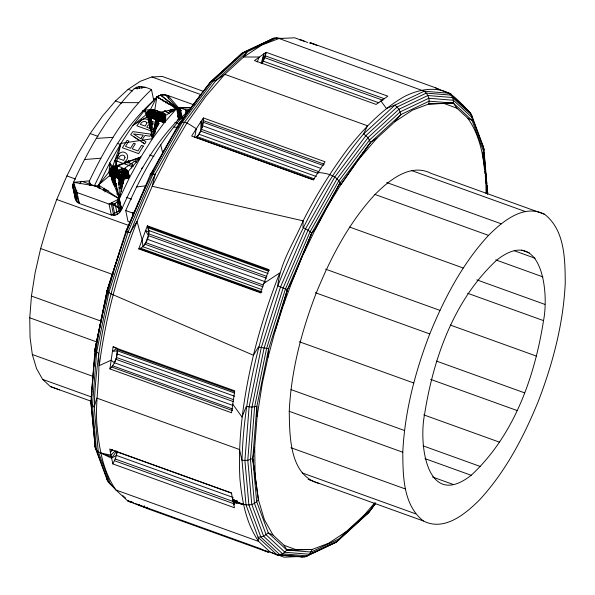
<?xml version="1.0" encoding="UTF-8"?>
<svg xmlns="http://www.w3.org/2000/svg" width="595" height="595" viewBox="0 0 595 595"><rect width="100%" height="100%" fill="white"/><g stroke="black" fill="none" stroke-linecap="round" stroke-linejoin="round"><path stroke-width="0.89" d="M193.814 104.824L167.983 95.512C164.384 94.337 159.921 94.367 156.901 96.925L144.778 110.008C145.158 119.26 153.718 116.709 159.006 114.277C166.786 112.715 162.301 121.291 157.459 117.632L156.128 119.268L152.454 138.695L140.784 157.065L129.673 177.228L119.327 198.819C117.669 202.627 113.191 205.491 109.041 204.07L77.038 192.535C72.999 191.114 71.727 185.923 73.497 182.301C89.057 148.452 107.769 115.378 134.158 88.729C139.171 84.587 146.31 87.346 151.48 89.562L153.763 100.503C127.516 123.648 109.279 154.313 94.471 185.662M113.95 346.528L113.08 346.989L117.037 348.335C118.212 355.684 115.199 363.776 109.897 368.922L231.544 412.759L234.72 390.826L113.08 346.989L109.897 368.922M195.844 137.557L197.183 136.657L200.76 131.145L201.028 121.447L203.401 117.951L325.041 161.788L313.305 179.891L191.657 136.054L201.028 121.447L202.159 127.627L199.042 134.254L196.253 137.519L313.55 179.794M109.941 175.875L109.19 171.486M95.193 351.652L95.334 348.097L107.145 290.509L121.06 247.133L106.974 291.104L95.029 349.354L90.886 402.101L95.282 448.02L107.167 479.927L108.424 482.188L115.958 490.012L127.516 500.7L129.494 501.756L132.179 501.972M111.54 177.883L111.726 173.309L116.241 165.336M110.03 175.986L109.138 171.71L109.636 163.097L120.926 143.395L132.707 125.59L144.778 110.008L153.48 109.636L164.674 113.548L165.551 115.46L164.458 122.458L152.454 138.695L120.926 143.395L112.723 166.392L109.636 163.097L99.053 184.324L97.959 185.61L95.981 186.079L73.497 182.301L75.736 193.018L79.321 203.483L111.325 215.018C115.534 216.446 119.967 213.382 121.566 209.537C136.024 176.864 153.607 144.897 178.798 119.201L181.683 118.502L179.474 107.888L176.596 108.647L164.458 122.458L151.212 116.821L152.454 138.695L159.073 120.071M149.107 122.012C148.594 117.936 141.841 117.929 140.1 121.462A181.877 68.938 -70.2 0 0 136.88 125.828L153.079 131.666L154.298 129.985L146.727 127.256C148.728 122.473 153.919 123.291 157.824 125.285L159.311 123.381L152.365 121.64L150.468 121.968L148.921 122.987L149.107 122.012L150.513 128.736M266.5 278.2L148.334 235.613L145.567 230.391L148.929 232.162L147.359 225.795C151.457 232.935 146.749 246.568 138.747 248.911L147.359 225.795L269 269.639L260.387 292.755L138.747 248.911M151.48 89.562C124.37 114.999 105.389 147.619 89.451 180.865L73.497 182.301L77.038 192.535L79.321 203.483C74.107 201.512 74.078 194.528 76.896 190.541M153.272 170.534L150.245 174.826L179.221 123.344L209.961 82.482L242.522 52.814L273.841 38.177L276.467 37.968L279.077 38.511L424.228 91.221L449.285 93.244C457.31 98.458 463.505 106.163 470.355 112.812C471.917 114.984 472.452 117.698 471.991 120.316L483.631 151.561L487.454 193.821L486.658 187.462M117.914 178.582L115.921 168.43C113.511 167.158 110.663 169.56 111.131 172.089L111.562 172.825C116.813 175.056 120.458 165.596 126.125 169.263C129.769 171.702 126.928 177.146 123.872 178.864L119.327 198.819L109.041 204.07L111.325 215.018L121.566 209.537L119.327 198.819L95.981 186.079C93.809 185.298 87.882 184.643 89.451 180.865L90.373 185.261M375.319 503.437L369.793 510.785L339.425 538.639L311.148 552.048L286.894 550.085L268.315 532.897L256.676 501.652L252.771 458.477L254.705 447.299L257.129 416.322L262.35 383.143L268.025 357.298L268.672 348.722L287.4 289.616L311.773 233.039L340.117 182.836L370.514 142.428L400.881 114.575L429.159 101.172L453.412 103.128L471.991 120.316L467.93 118.375L456.901 108.171L453.412 103.128C453.777 99.395 452.312 95.535 449.285 93.244L470.355 112.812L483.943 149.233L487.655 194.126M59.589 389.918L50.359 386.534L42.617 379.372L36.555 368.617L32.331 354.523L30.047 337.439L29.75 317.789L31.453 296.057L35.12 272.785L40.646 248.532L47.912 223.899L56.726 199.496L66.878 175.927L78.116 153.763L90.165 133.555L102.727 115.809L115.49 100.942L128.141 89.339L140.368 81.277L151.874 76.956L162.375 76.48L203.059 91.206M91.526 396.605L91.957 391.108M92.106 389.279L92.537 383.79M92.679 381.96L93.11 376.471M93.326 373.727L93.683 369.145M93.898 366.401L94.33 360.912M94.471 359.083L94.903 353.594M95.044 351.764L95.334 348.097L100.161 324.692L99.313 330.069M319.091 483.445C289.341 475.42 289.683 435.971 289.252 411.316C291.178 370.663 301.65 330.872 316.235 293.023C330.723 257.523 348.811 222.828 374.991 194.468C389.071 180.434 410.267 162.666 431.115 173.39L544.641 214.312C565.027 230.354 565.049 259.39 565.25 283.056C563.331 323.71 552.852 363.5 538.274 401.35C523.779 436.842 505.69 471.545 479.511 499.904C465.431 513.931 444.234 531.707 423.395 520.975L308.076 479.414M423.395 520.975C403.008 504.932 402.986 475.896 402.785 452.23C404.712 411.576 415.184 371.786 429.761 333.936C444.257 298.445 462.345 263.741 488.525 235.389C502.604 221.355 523.801 203.579 544.641 214.312M543.518 320.616C549.46 290.739 541.086 225.282 496.855 260.008C454.037 299.649 433.368 358.227 424.518 414.67C418.575 444.547 426.95 510.004 471.18 475.279C513.998 435.637 534.667 377.059 543.518 320.616L467.655 293.276M203.401 122.31L203.401 117.951L202.159 127.627L203.401 122.31L323.308 165.522M91.63 396.746L91.927 394.113M150.736 128.416L148.155 116.189L132.707 125.59L146.422 114.463L147.337 111.652L149.814 109.852M232.593 405.351L114.426 362.764L116.442 357.469L117.408 350.79L234.705 393.064M112.849 463.914L109.74 449.039L231.388 492.883L234.489 507.751L112.849 463.914L115.913 457.22L117.089 451.188M105.969 298.013L107.145 290.509M262.469 62.735L266.181 52.338L264.79 57.693L262.469 62.735L263.868 53.81L266.181 52.338L387.828 96.174L376.107 104.423L254.467 60.578L263.868 53.81L261.131 63.598M155.533 121.7L156.931 120.346L154.774 110.03L156.901 96.925L160.583 95.096L165.574 94.917L177.444 108.104L179.653 118.688L178.188 117.579M159.475 121.432L156.931 120.346L158.508 111.272M194.669 137.571L196.32 128.632C191.367 126.259 185.105 119.491 179.221 123.344L178.589 124.623L185.774 115.073M91.243 400.264L90.886 402.101L95.282 448.02L98.272 451.717L111.466 458.18L116.442 455.413L117.096 451.932L231.79 493.27M102.593 314.071L95.029 349.354L96.643 352.002L98.465 353.222C100.562 377.937 94.56 402.592 97.193 427.403C99.291 449.232 103.203 471.634 115.958 490.012L258.684 541.45L270.242 552.138L277.255 555.009L302.312 557.032L304.938 556.823L307.392 555.871L336.264 542.186L368.818 512.518L375.527 503.601M104.118 306.908L104.497 305.116M121.953 207.767L121.566 209.537L110.283 203.334M100.362 323.799L105.055 302.409M111.949 179.913L114.136 177.005L115.824 176.179L117.87 176.127L119.052 170.877M125.872 178.693L117.87 176.127L115.742 165.96L120.926 143.395M109.294 171.055C110.722 164.161 118.643 165.358 123.344 168.504M268.025 357.298L275.121 331.028L283.532 304.707L287.4 289.616L293.157 278.683L311.773 233.039L315.462 228.993L340.117 182.836C335.729 174.989 326.179 173.085 317.961 172.476M159.274 120.078C162.115 120.339 164.852 118.16 165.551 115.46L176.596 108.647L178.798 119.201L177.213 120.138M110.804 280.461L112.931 272.577M275.121 331.028L287.4 289.616L277.783 285.912C280.104 262.425 294.198 242.217 303.123 220.849C316.109 195.286 331.207 170.877 348.425 147.954C364.452 128.081 382.198 109.093 404.63 96.405C419.133 89.198 436.507 85.881 451.263 94.3L433.755 87.138L310.33 42.714L317.247 45.592M304.231 41.278L294.756 37.805L279.077 38.511L261.904 44.967L243.645 57.001L224.754 74.323L205.699 96.516L186.949 123.016L168.965 153.183L152.186 186.265L137.029 221.459L130.015 232.66L125.917 231.336L106.974 291.104L110.67 293.722L253.433 355.237C243.846 395.66 237.725 437.213 239.919 478.841C242.016 500.67 245.928 523.072 258.684 541.45L258.059 537.255L246.033 504.969L242.001 460.366L239.48 449.508L96.754 398.07L94.233 407.114L98.272 451.717L110.298 484.003M146.809 508.442L138.248 504.62L259.889 548.456L268.449 552.286L146.809 508.442L147.203 507.238M233.062 497.353L232.489 499.049C239.956 504.188 251.93 508.866 258.386 499.651L252.771 458.477L256.862 406.318L268.672 348.722L258.431 346.974L253.433 355.237A246.851 93.564 -70.2 0 1 279.754 272.897L263.726 283.465M116.285 183.498L114.411 183.528L113.273 182.353L113.556 180.337L115.103 178.604L112.976 168.4M117.267 169.701L114.85 176.574L111.726 173.309L110.521 175.8M236.922 502.857L237.561 501.064M121.343 246.248L123.589 240.179M129.68 223.698L145.53 186.763M283.532 304.707L293.157 278.683L311.773 233.039L308.024 230.168L302.959 227.461L303.123 220.849L152.186 186.265L155.191 174.201L184.48 122.339L215.881 80.593L247.252 51.817L276.467 37.968L282.729 38.474M262.038 289.653L143.001 246.754L145.715 242.648L148.334 235.613M236.155 503.474L237.152 500.901M257.159 61.969L259.189 57.016L243.645 57.001L247.252 51.817L242.522 52.814L209.961 82.482L209.314 83.635M125.917 231.336L150.557 174.119L155.191 174.201C120.815 247.2 96.658 326.023 94.233 407.114L91.295 403.938C92.887 344.825 107.003 287.073 126.661 231.537C147.761 177.756 174.134 125.671 211.515 81.255L215.881 80.593L224.754 74.323L367.479 125.768L363.642 133.845C325.748 178.902 299.203 231.381 277.783 285.912C257.888 342.11 243.608 400.547 242.001 460.366L247.788 460.337L252.771 458.477L258.386 499.651L264.403 519.74L273.038 535.076L284.075 545.28L286.894 550.085L312.197 549.43L328.596 543.272L346.03 531.781L364.066 515.24L369.793 510.785L375.757 502.782M150.245 174.826L150.557 174.119M234.237 499.54L233.106 502.024L243.333 504.344L232.794 500.544M125.88 231.403L130.967 220.232M129.673 222.106L128.022 221.511L125.731 210.556C141.164 175.146 160.003 140.606 186.547 112.232C187.96 108.915 181.192 108.989 179.474 107.888M79.983 183.922L81.136 181.445M235.732 500.789L233.775 504.924L236.594 500.454M303.844 253.329L315.462 228.993L340.117 182.836L340.816 184.695L327.845 206.004M99.343 188.556L98.599 185.03L119.327 198.819L119.015 178.567L120.197 176.209C126.281 180.218 128.304 167.656 120.83 171.858C117.579 173.822 113.057 178.388 109.584 174.156M103.27 190.735L104.482 188.243M121.216 191.575L121.164 188.883L122.347 186.488L120.197 176.209M150.379 109.666L156.901 96.925L177.109 108.26L179.318 118.836L177.883 117.713M118.271 178.195L119.156 176.484L117.037 166.325L140.784 157.065L127.873 171.769M115.921 168.43L117.037 166.325M153.354 118.412L157.489 110.722M157.117 163.402L170.46 139.661M131.711 168.028L131.361 166.347L132.544 164.205L125.203 161.557C132.283 155.221 122.31 147.538 118.055 155.317A181.877 68.938 -70.2 0 0 115.162 160.509L117.267 170.616L129.204 174.915M159.869 112.21L153.993 114.091L155.057 119.208L153.525 111.473C151.725 110.439 148.304 111.295 148.445 113.727L150.572 123.931L151.993 125.01L149.702 114.79L148.445 113.727M150.572 123.931L150.981 122.511L151.941 121.744M239.792 55.677L240.678 54.316L242.306 53.543M133.525 136.545L144.741 143.878L146.028 141.907L142.19 139.587L143.871 137.081L144.994 135.437L149.843 136.255L151.264 134.217L132.826 131.607L130.721 134.715L139.133 140.204M112.172 449.299L110.268 452.163L112.671 449.619M394.939 121.67L412.372 110.179L428.772 104.021C429.932 99.328 428.155 94.092 424.228 91.221L395.021 105.07L363.642 133.845L368 137.653L370.514 142.428L340.816 184.695L370.514 142.428L376.91 138.211L394.939 121.67L400.881 114.575L399.007 109.212L395.021 105.07L386.371 108.439L380.83 100.86M193.896 104.66L194.944 103.173M143.283 507.193L144.325 505.728M149.01 122.525L151.42 120.369M375.214 503.281L368.818 512.518L361.202 519.309M111.466 458.18L116.694 451.055M186.882 113.6L201.802 93.765M202.91 92.299L208.986 84.215M369.488 510.8L367.271 513.745L365.925 514.177M104.601 190.579L105.717 189.143M109.13 171.903L99.053 184.324L99.975 188.719M358.718 159.393L376.91 138.211M364.066 515.24L374.627 502.939M153.525 111.473L154.774 110.03M141.603 168.519L142.83 167.143M346.03 531.781L339.425 538.639L338.109 540.684L309.512 554.243L307.392 555.871L282.632 553.871L277.255 555.009L258.059 537.255L263.659 536.326L268.315 532.897L273.038 535.076M148.259 118.851L156.582 110.276M115.289 450.794L110.849 455.205L100.607 452.907L111.153 456.707M221.132 73.073L223.155 71.214M235.308 60.073L238.007 57.596M359.856 520.551L336.264 542.186L304.938 556.823L279.992 554.808L260.885 537.136L248.911 504.999L244.895 460.597L249.104 406.95L261.25 347.718L280.513 286.931L305.577 228.74L334.732 177.109L365.985 135.556L397.222 106.907L426.303 93.118L451.248 95.133M104.772 191.88L106.884 190.08M98.859 184.688L110.358 174.967M269.974 40.215L271.387 39.129M118.703 182.13L124.102 178.85M127.04 178.203L129.293 176.626M118.591 184.993L123.403 181.825M117.037 348.335L112.351 351.437L117.408 350.79M134.693 211.716L132.321 212.928L125.731 210.556M265.184 42.691L268.449 41.144M119.156 176.484L126.765 173.487M154.99 124.712L158.01 123.611M153.993 114.091L149.702 114.79M116.784 185.982L114.634 186.19M154.499 126.765L157.221 125.887L155.087 115.683M117.87 176.127L125.612 173.338M115.742 165.96L140.784 157.065L124.162 168.571L126.222 178.136M111.57 202.828L121.566 209.537L114.047 175.889C116.947 177.243 120.369 180.352 123.872 178.864M124.273 178.798L125.262 178.649L123.135 168.489M124.563 178.448L129.673 177.228L127.895 172.498M160.717 112.195L176.596 108.647L156.901 96.925M163.595 122.325L165.388 121.953M190.943 109.049L185.618 110.008L186.354 113.541M187.217 112.782L186.852 111.02L189.485 110.566M134.158 88.729L145.247 87.316M136.523 186.986L146.4 185.722M77.506 192.839L75.736 193.018L77.536 193.316M84.453 159.542L100.8 158.218M96.241 138.39L112.931 137.348M188.756 111.153L186.912 111.265L188.749 111.384M443.736 103.344L428.772 104.021L453.412 103.128L443.736 103.344L456.901 108.171M296.935 556.608L284.031 557.195L270.242 552.138L263.213 550.263M186.852 111.02L189.619 110.893M191.412 107.658L180.27 108.074L182.301 117.81M191.501 107.531L178.612 107.859L167.983 95.512L168.69 98.882M292.316 549.944L286.894 550.085L282.632 553.871L263.659 536.326L251.774 504.419L247.788 460.337L251.96 407.084L264.024 348.276L283.146 287.935L308.024 230.168L336.971 178.909L368 137.653L399.007 109.212L427.879 95.527L452.639 97.528L471.612 115.073L483.497 146.98L483.943 149.233L482.59 153.8L484.456 169.27M297.738 549.802L312.197 549.43L309.512 554.243L284.983 552.264L266.196 534.883L254.422 503.281L250.473 459.615L254.608 406.868L266.553 348.618L285.496 288.85L310.136 231.633L338.808 180.858L369.547 139.996L400.256 111.83L428.854 98.272L453.383 100.25L472.17 117.632M148.705 120.138L151.286 120.086M121.35 102.623L138.538 102.66M173.532 127.152L178.024 127.278M299.731 39.843L301.524 39.991L307.756 42.543M276.615 38.4L273.841 38.177L244.761 51.958L213.531 80.608L182.271 122.161L153.116 173.8L128.059 231.991L108.796 292.77L96.643 352.002L92.433 405.649L96.457 450.051M125.069 162.145L125.939 162.294M260.387 292.755L261.116 292.866M309.422 43.041L313.855 43.971M300.572 556.667L302.312 557.032M133.466 213.226L132.321 212.928L133.027 216.297M151.956 126.891L149.62 125.962M126.408 162.428L127.323 162.755M155.637 119.952L156.931 120.346M125.619 172.334L122.049 171.241L123.998 180.59M150.892 124.392L152.298 124.861M153.718 116.174L159.81 118.316M156.098 126.281L157.705 126.847M265.377 55.885L384.415 98.785M264.79 57.693L382.957 100.28M263.317 61.159L378.881 102.809M151.874 76.956L201.675 94.903M411.338 170.468L524.909 211.396M128.141 89.339L132.506 90.916M153.473 98.473L155.221 99.097M167.455 103.508L169.203 104.14M386.735 182.539L501.176 223.78M173.718 107.695L181.468 110.492M185.774 112.038L187.492 112.663M203.55 120.696L324.32 164.227M202.702 125.82L320.869 168.407M201.504 129.42L318.801 171.687M200.76 131.145L318.057 173.42M115.49 100.942L121.603 103.151M142.569 110.707L144.317 111.332M152.179 114.166L165.284 118.888M174.893 122.354L177.518 123.299M374.954 194.453L488.525 235.389M521.525 250.093L529.379 252.927M199.042 134.254L316.339 176.529M514.244 250.74L535.165 258.282M197.183 136.657L314.48 178.931M495.776 259.903L542.863 276.876M90.165 133.555L98.026 136.389M117.245 143.321L120.74 144.578M149.568 154.968L153.941 156.544M349.629 227.067L463.2 267.995M476.781 279.843L544.797 304.357M133.92 161.171L136.478 162.093M115.162 160.509L131.361 166.347M66.878 175.927L75.617 179.073M81.731 181.274L90.47 184.428M93.965 185.685L100.079 187.886M103.575 189.15L108.811 191.04M116.68 193.873L120.168 195.13M126.289 197.332L131.525 199.221M325.472 269.118L439.913 310.367M450.311 325.063L536.638 356.174M148.415 227.015L269.193 270.539M148.757 227.997L268.665 271.208M149.018 230.607L268.055 273.507M56.726 199.496L129.241 225.631M315.32 292.688L429.761 333.936M148.698 233.85L266.865 276.437M147.225 239.22L265.392 281.807M145.715 242.648L263.012 284.923M144.845 244.188L263.012 286.775M141.149 248.412L261.926 291.944M140.279 248.859L261.056 292.383M436.537 361.12L524.611 392.864M430.683 379.387L517.01 410.498M40.646 248.532L113.162 274.659M299.24 341.723L413.689 382.972M423.729 414.856L499.592 442.197M31.453 296.057L100.473 320.936M290.918 389.569L404.488 430.505M423.097 445.856L480.648 466.592M424.964 458.619L471.18 475.279M29.75 317.789L97.022 342.036M289.215 411.301L402.785 452.23M117.297 349.458L234.594 391.733M117.2 353.936L234.504 396.203M116.442 357.469L233.738 399.736M115.876 359.276L233.173 401.551M432.498 476.997L453.42 484.538M112.693 365.806L232.593 409.018M111.763 367.063L232.533 410.595M32.331 354.523L93.489 376.561M290.925 447.715L405.366 488.964M42.617 379.372L91.541 397.006M302.082 472.884L415.652 513.82M50.359 386.534L91.414 401.335M116.442 455.413L231.998 497.063M236.929 502.567L243.005 504.761M115.281 459.02L236.051 502.544M114.545 460.761L234.445 503.972M284.075 545.28L297.232 550.107M133.548 502.916L127.516 500.7L141.565 506.427M135.273 503.541L139.58 505.125M119.007 187.737L121.915 189.188L119.759 178.864M118.68 179.616L121.023 180.501L118.784 170.371M113.809 168.177L119 170.222M435.503 87.807L438.887 89.428M154.098 127.397L156.589 128.617M164.793 110.774L169.635 113.467M164.644 110.878L169.359 113.652M141.937 142.041L144.741 143.878M114.426 362.764L111.027 360.243L99.298 365.628C105.642 316.183 119.045 267.891 137.029 221.459L142.086 239.621L143.001 246.754M168.675 110.38L170.869 112.038M177.444 108.104L160.583 95.096L177.109 108.26M168.564 110.425L170.713 112.113M114.27 487.677L108.424 482.188L94.836 445.767M122.875 495.635L125.523 498.082M128.17 500.536L129.494 501.756L128.185 500.499M171.025 109.993L172.952 111.83M177.451 116.122L180.025 118.576L177.727 115.728M170.46 109.599L172.431 111.548M178.336 117.394L179.653 118.688M172.617 109.123L173.792 110.462M177.89 115.125L180.821 118.465M172.565 109.309L173.718 110.737M232.675 404.087L242.024 417.065L246.226 406.474L251.96 407.084L256.862 406.318L257.129 416.322M144.778 110.008L146.63 112.79M482.329 144.949L483.497 146.98L483.832 150.654M462.821 104.988L463.728 106.594M467.93 118.375C483.341 140.42 484.761 167.939 487.446 193.814M162.673 119.253L164.458 122.458M127.717 173.517L129.673 177.228M111.726 173.309L113.489 177.608M109.636 163.097L111.354 167.411M117.684 199.139L121.566 209.537L121.514 206.844M110.521 175.079L119.327 198.819L114.047 175.889M160.68 144.838L162.703 152.863M112.433 173.361L114.738 183.647M487.625 191.672L487.893 192.899M156.336 113.176L158.59 123.396M158.448 117.988L159.192 121.395M121.187 176.566L122.867 184.294M106.609 477.369L107.167 479.927M162.77 117.26L163.863 122.347M125.344 175.064L126.066 178.455M148.973 120.785L150.58 128.423M117.988 200.998L120.25 211.768M117.096 201.965L119.372 212.765M115.021 203.483L117.312 214.334M112.663 204.323L114.969 215.234M111.406 204.457L113.712 215.39M186.533 110.551L186.897 112.321M186.272 110.335L186.83 112.99M179.043 107.851L181.252 118.465M178.203 107.903L180.411 118.502M165.217 114.114L165.752 116.687M165.358 116.181L165.715 117.892M164.674 113.548L165.752 118.71M164.949 116.97L165.306 118.673M163.893 113.057L165.15 119.074M164.317 117.817L165.031 121.224M163.015 112.686L164.994 122.146M163.298 115.378L164.726 122.228M163.357 115.534L164.778 122.362M162.807 114.798L164.413 122.503M161.922 112.358L164.079 122.682M161.907 114.337L163.558 122.555M160.881 112.195L163.037 122.511M161.996 117.944L162.881 122.198M161.067 114.114L162.859 122.682M161.981 119.64L162.331 121.335M160.04 112.187L162.019 121.64M161.059 118.308L161.773 121.707M161.067 119.945L161.416 121.64M159.616 114.128L161.223 121.826M159.162 112.306L161.133 121.744M160.025 118.36L160.561 120.904M158.605 114.381L160.033 121.216M158.114 112.559L159.899 121.135M158.947 118.152L159.482 120.696M156.909 112.961L158.746 121.648M157.459 117.632L158.523 122.726M156.879 119.565L157.943 124.645M157.444 123.128L157.972 125.657M154.581 109.956L156.738 120.272M156.128 119.268L157.37 125.195M153.48 109.636L155.459 119.089M156.626 124.995L156.976 126.675M155.593 121.767L156.128 124.325M154.217 116.003L154.923 119.402M155.459 121.953L156.344 126.2M152.833 111.25L154.44 118.955M152.417 109.473L154.395 118.926M155.54 124.653L156.24 128.014M155.05 123.894L156.106 128.951M151.77 111.064L153.503 118.97M154.745 124.913L155.094 126.609M151.398 109.48L153.369 118.918M154.477 126.884L155.533 131.941M150.565 109.606L152.357 118.182M151.45 114.857L152.164 118.256M154.246 128.103L154.945 131.465M150.52 111.168L151.777 117.156M154.06 128.051L154.767 131.413M154.298 129.985L154.998 133.332M153.778 128.379L154.298 130.907M149.628 109.911L151.413 118.479M150.49 114.924L152.097 122.763M149.62 111.577L151.762 121.826M151.532 121.64L152.052 124.169M151.353 121.663L152.06 125.032M148.75 110.38L150.892 120.644M153.257 132.499L153.778 135.006M148.847 112.284L152.112 127.687M148.839 114.314L152.045 129.539M147.947 111.012L150.565 123.202M150.066 123.738L151.294 129.613M147.337 111.652L149.479 121.886M149.137 121.224L150.721 128.803M149.033 122.778L150.371 129.227M146.764 112.477L148.006 118.435M149.62 126.348L149.977 128.029M151.264 134.217L151.829 136.947M146.429 113.258L147.315 117.505M146.757 115.125L147.285 117.669M146.34 114.002L147.129 117.825M132.544 164.205L133.072 166.726M128.944 160.762L129.293 162.457M128.728 160.843L129.078 162.517M128.639 160.568L128.989 162.242M128.156 160.754L128.505 162.428M127.62 161.371L127.97 163.037M127.843 171.412L129.085 177.347M127.494 170.527L128.981 177.399M127.784 173.294L128.676 177.548M126.928 169.835L128.52 177.459M124.801 161.989L125.151 163.662M127.442 174.402L128.156 177.808M126.125 169.263L128.074 178.574M126.891 175.622L127.427 178.18M125.248 168.876L127.196 178.188M125.724 172.476L126.966 178.426M125.79 172.676L127.025 178.604M125.203 171.747L126.623 178.545M124.288 171.241L125.887 178.887M124.63 176.075L125.166 178.641M123.455 171.055L125.054 178.693M122.325 168.578L124.444 178.738M123.715 176.7L124.072 178.411M121.469 168.854L123.596 179.021M122.748 176.871L123.641 181.155M122.927 179.184L123.47 181.758M121.075 171.71L123.21 181.921M120.465 169.33L122.592 179.512M121.685 176.722L123.113 183.572M121.938 179.281L122.838 183.58M119.32 170.006L121.997 182.687M116.843 166.258L118.963 176.417M119.015 178.567L121.164 188.883M117.743 173.889L119.885 184.145M116.561 171.895L117.81 177.868M116.917 174.432L117.632 177.853M118.703 182.985L119.06 184.695M115.229 168.221L117.356 178.418M114.694 165.879L116.821 176.046M114.181 168.11L116.308 177.86M113.697 166.012L115.824 176.179M112.901 166.288L115.028 176.47M114.143 173.234L115.214 178.366M112.009 166.816L114.136 177.005M113.214 173.442L115.854 186.25M112.12 169.062L114.255 179.281M111.191 167.559L113.325 177.764M111.421 170.103L114.85 186.25M111.562 172.825L113.704 183.096M110.454 168.511L113.206 181.349M111.131 172.089L113.273 182.353M109.911 169.441L112.046 179.675M111.027 175.413L112.284 181.43M109.406 170.616L110.655 176.596M110.194 174.863L110.551 176.581M109.101 172.706L109.815 176.127M98.301 185.343L98.852 187.983M89.942 183.788L90.314 185.558M89.213 181.646L90.046 185.276M89.183 182.055L89.919 185.581M72.798 184.71L75.052 195.472M72.709 185.975L74.97 196.759M73.096 188.37L75.357 199.213M166.972 101.641L167.314 103.322M165.581 101.15L165.96 102.972M162.688 99.41L163.067 101.224M158.463 95.847L159.021 98.539M141.528 86.595L141.9 88.41M139.014 86.684L139.386 88.499M136.731 87.22L137.103 89.027M75.015 191.337L77.283 202.255M74.189 190.459L76.457 201.355M156.411 119.394L157.615 125.307M150.81 111.109L152.201 117.959M150.312 123.641L151.509 129.531M119.29 178.693L121.395 188.987M113.251 168.281L114.984 176.804M156.961 125.091L157.303 126.765M154.395 127.367L155.243 131.562M125.054 161.81L125.426 163.632M160.018 114.069L161.572 121.782M157.095 123.024L157.601 125.545M122.436 171.122L123.976 178.79M148.75 116.427L150.751 126.542M111.622 175.659L113.489 185.075M151.97 116.702L152.298 118.398M114.775 175.629L115.11 177.355M150.282 126.348L150.795 129.026M148.155 116.189L152.454 138.695M484.68 171.085L485.007 173.814M485.23 175.637L485.557 178.366M485.996 182.003L486.219 183.818M483.995 152.484L484.412 157.08M484.657 159.832L484.992 163.506M485.245 166.265L485.654 170.854M485.825 172.691L486.241 177.28M486.405 179.117L486.822 183.714M486.985 185.551L487.402 190.14M92.991 419.557L93.155 421.394M93.571 425.983L93.735 427.82M94.151 432.416L94.315 434.253M485.847 178.15L486.078 193.509M254.705 447.299L255.121 475.301M147.017 122.801L145.217 126.118L140.331 124.355C141.409 121.677 145.054 120.041 147.017 122.801M125.024 157.474L123.648 160.397L118.502 158.545C118.985 155.146 124.534 153.339 125.024 157.474M141.335 138.01L140.851 138.739L133.488 133.949L143.298 135.11L141.335 138.01M143.321 146.087L141.461 145.418A181.877 68.938 -70.2 0 0 138.018 150.944L132.216 148.847A181.877 68.938 -70.2 0 1 135.355 143.797L133.696 143.202A181.877 68.938 -70.2 0 0 130.558 148.252L125.493 146.429A181.877 68.938 -70.2 0 1 128.847 141.037L127.033 140.383A181.877 68.938 -70.2 0 0 122.451 147.798L138.65 153.636A181.877 68.938 -70.2 0 1 143.321 146.087"/></g></svg>
